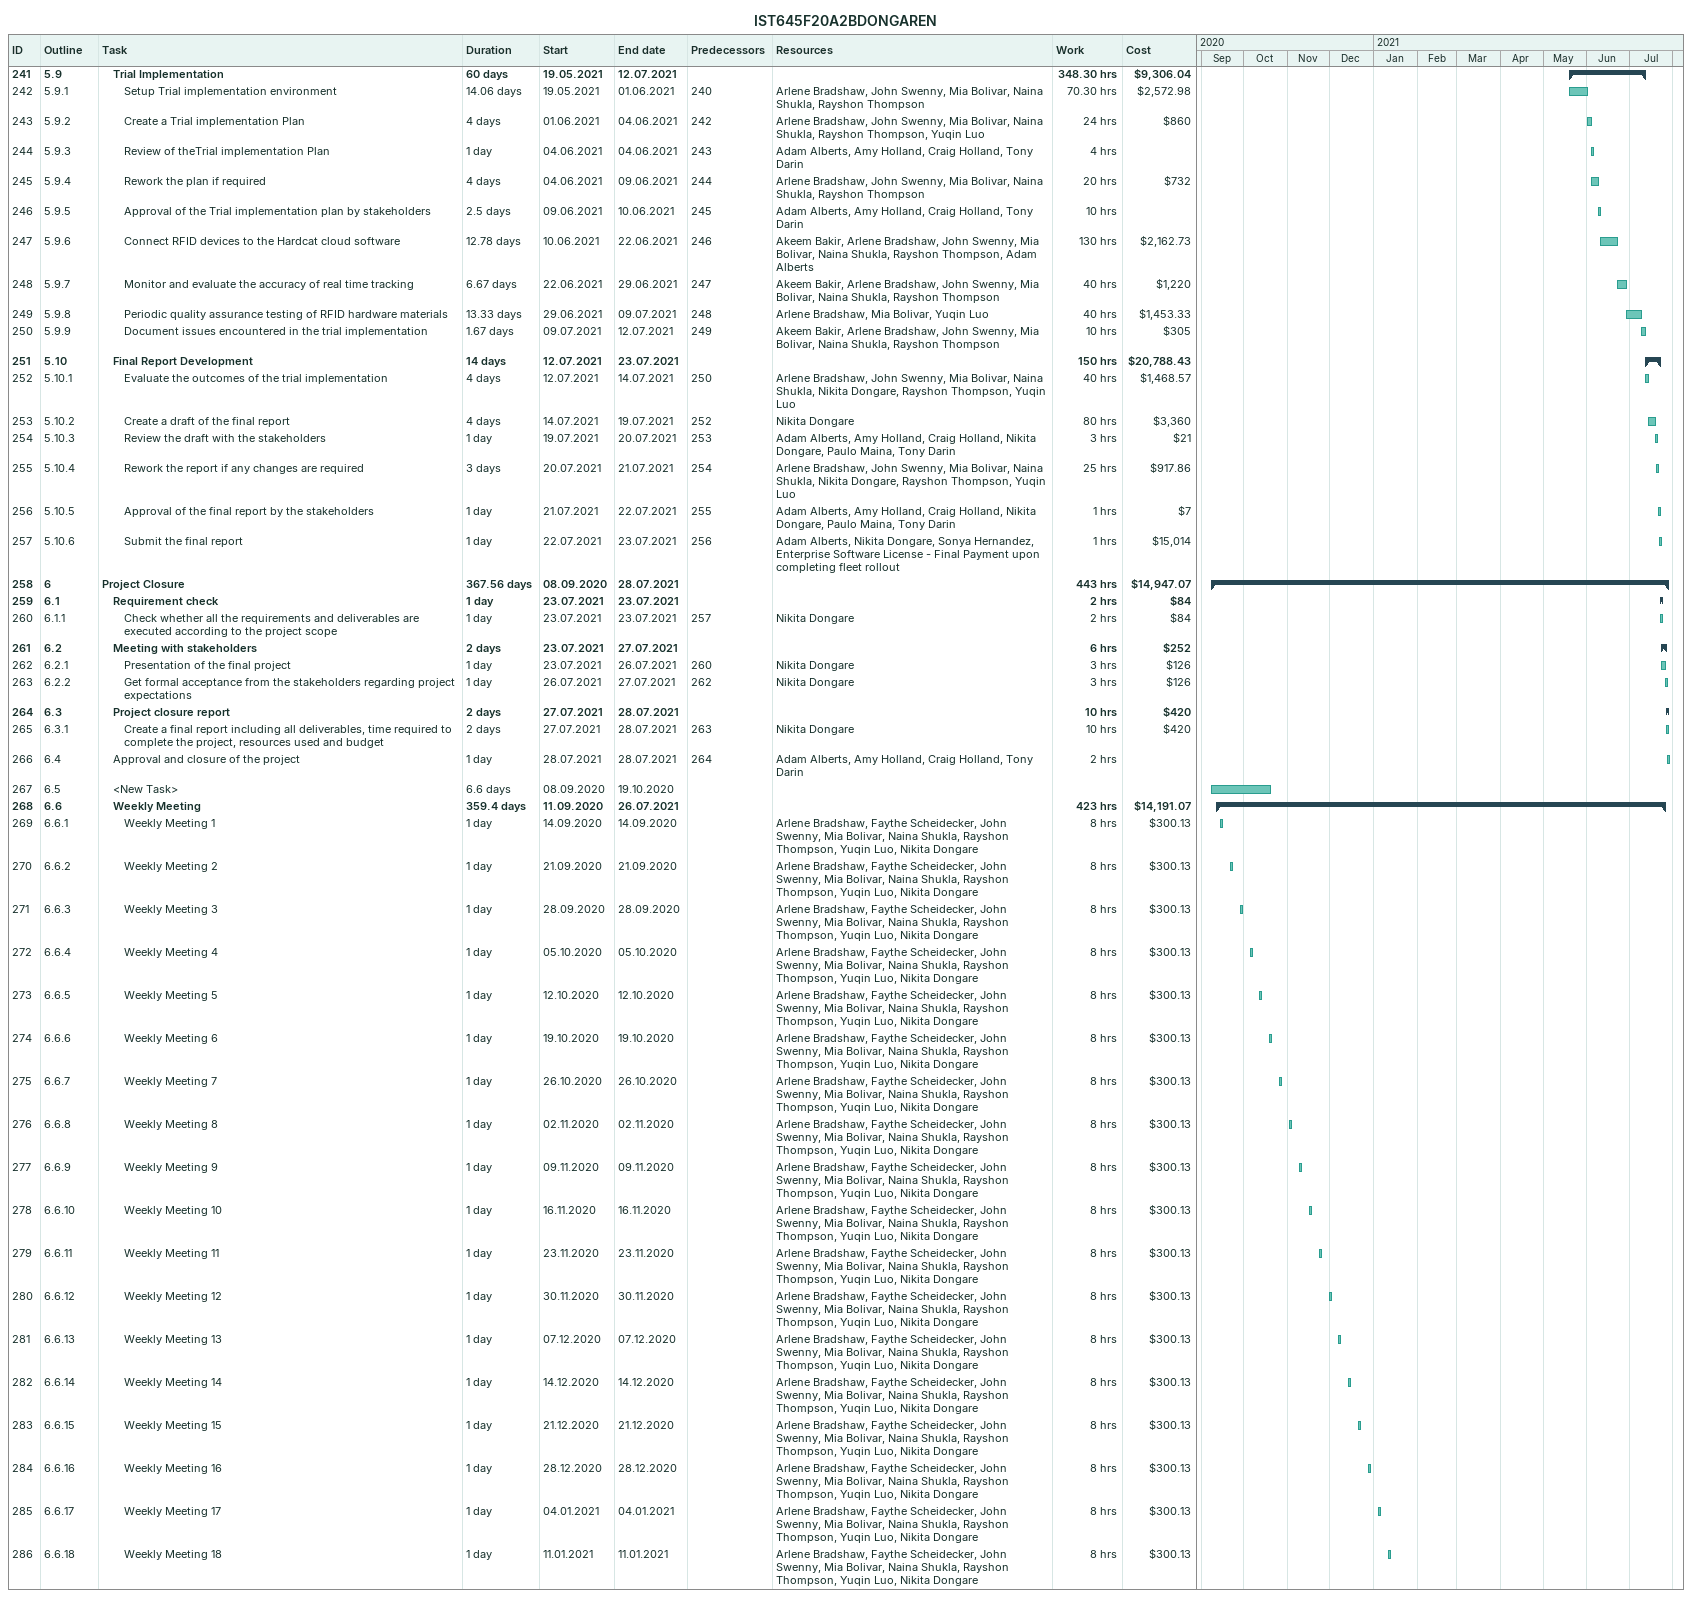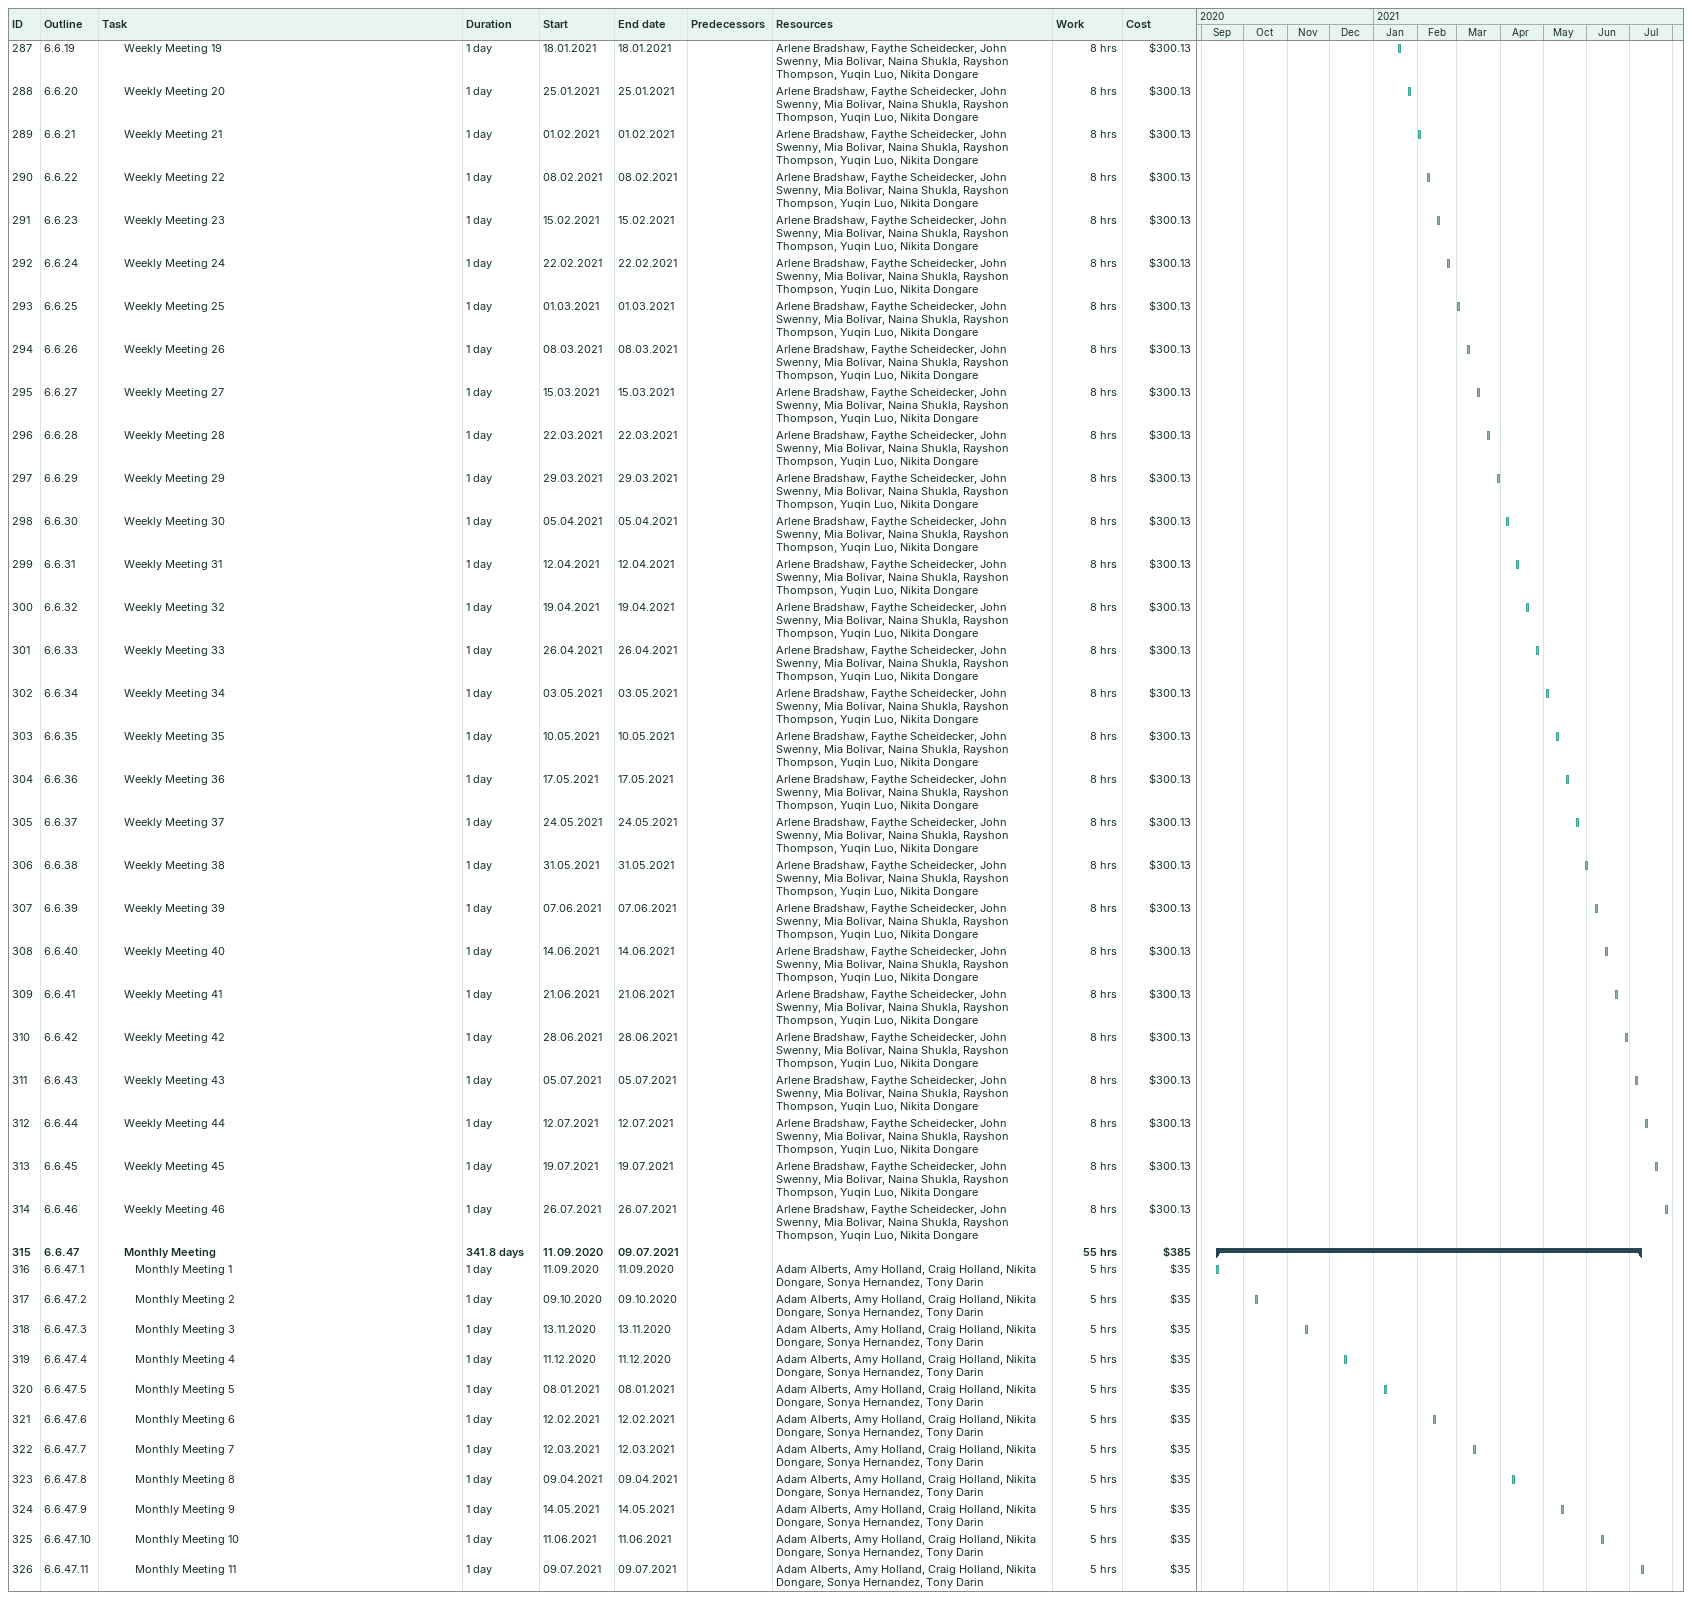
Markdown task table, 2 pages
IST645F20A2BDONGAREN

| ID | WBS | Task | Duration | Start | Finish | Predecessors | Resources | Work (h) | Cost ($) |
|---|---|---|---|---|---|---|---|---|---|
| 241 | 5.9 | **Trial Implementation** | 60d | 2021-05-19 | 2021-07-12 |  |  | 348.30 | 9306.04 |
| 242 | 5.9.1 | Setup Trial implementation environment | 14.06d | 2021-05-19 | 2021-06-01 | 240 | Arlene Bradshaw, John Swenny, Mia Bolivar, Naina Shukla, Rayshon Thompson | 70.30 | 2572.98 |
| 243 | 5.9.2 | Create a Trial implementation Plan | 4d | 2021-06-01 | 2021-06-04 | 242 | Arlene Bradshaw, John Swenny, Mia Bolivar, Naina Shukla, Rayshon Thompson, Yuqin Luo | 24 | 860 |
| 244 | 5.9.3 | Review of theTrial implementation Plan | 1d | 2021-06-04 | 2021-06-04 | 243 | Adam Alberts, Amy Holland, Craig Holland, Tony Darin | 4 |  |
| 245 | 5.9.4 | Rework the plan if required | 4d | 2021-06-04 | 2021-06-09 | 244 | Arlene Bradshaw, John Swenny, Mia Bolivar, Naina Shukla, Rayshon Thompson | 20 | 732 |
| 246 | 5.9.5 | Approval of the Trial implementation plan by stakeholders | 2.5d | 2021-06-09 | 2021-06-10 | 245 | Adam Alberts, Amy Holland, Craig Holland, Tony Darin | 10 |  |
| 247 | 5.9.6 | Connect RFID devices to the Hardcat cloud software | 12.78d | 2021-06-10 | 2021-06-22 | 246 | Akeem Bakir, Arlene Bradshaw, John Swenny, Mia Bolivar, Naina Shukla, Rayshon Thompson, Adam Alberts | 130 | 2162.73 |
| 248 | 5.9.7 | Monitor and evaluate the accuracy of real time tracking | 6.67d | 2021-06-22 | 2021-06-29 | 247 | Akeem Bakir, Arlene Bradshaw, John Swenny, Mia Bolivar, Naina Shukla, Rayshon Thompson | 40 | 1220 |
| 249 | 5.9.8 | Periodic quality assurance testing of RFID hardware materials | 13.33d | 2021-06-29 | 2021-07-09 | 248 | Arlene Bradshaw, Mia Bolivar, Yuqin Luo | 40 | 1453.33 |
| 250 | 5.9.9 | Document issues encountered in the trial implementation | 1.67d | 2021-07-09 | 2021-07-12 | 249 | Akeem Bakir, Arlene Bradshaw, John Swenny, Mia Bolivar, Naina Shukla, Rayshon Thompson | 10 | 305 |
| 251 | 5.10 | **Final Report Development** | 14d | 2021-07-12 | 2021-07-23 |  |  | 150 | 20788.43 |
| 252 | 5.10.1 | Evaluate the outcomes of the trial implementation | 4d | 2021-07-12 | 2021-07-14 | 250 | Arlene Bradshaw, John Swenny, Mia Bolivar, Naina Shukla, Nikita Dongare, Rayshon Thompson, Yuqin Luo | 40 | 1468.57 |
| 253 | 5.10.2 | Create a draft of the final report | 4d | 2021-07-14 | 2021-07-19 | 252 | Nikita Dongare | 80 | 3360 |
| 254 | 5.10.3 | Review the draft with the stakeholders | 1d | 2021-07-19 | 2021-07-20 | 253 | Adam Alberts, Amy Holland, Craig Holland, Nikita Dongare, Paulo Maina, Tony Darin | 3 | 21 |
| 255 | 5.10.4 | Rework the report if any changes are required | 3d | 2021-07-20 | 2021-07-21 | 254 | Arlene Bradshaw, John Swenny, Mia Bolivar, Naina Shukla, Nikita Dongare, Rayshon Thompson, Yuqin Luo | 25 | 917.86 |
| 256 | 5.10.5 | Approval of the final report by the stakeholders | 1d | 2021-07-21 | 2021-07-22 | 255 | Adam Alberts, Amy Holland, Craig Holland, Nikita Dongare, Paulo Maina, Tony Darin | 1 | 7 |
| 257 | 5.10.6 | Submit the final report | 1d | 2021-07-22 | 2021-07-23 | 256 | Adam Alberts, Nikita Dongare, Sonya Hernandez, Enterprise Software License - Final Payment upon completing fleet rollout | 1 | 15014 |
| 258 | 6 | **Project Closure** | 367.56d | 2020-09-08 | 2021-07-28 |  |  | 443 | 14947.07 |
| 259 | 6.1 | **Requirement check** | 1d | 2021-07-23 | 2021-07-23 |  |  | 2 | 84 |
| 260 | 6.1.1 | Check whether all the requirements and deliverables are executed according to the project scope | 1d | 2021-07-23 | 2021-07-23 | 257 | Nikita Dongare | 2 | 84 |
| 261 | 6.2 | **Meeting with stakeholders** | 2d | 2021-07-23 | 2021-07-27 |  |  | 6 | 252 |
| 262 | 6.2.1 | Presentation of the final project | 1d | 2021-07-23 | 2021-07-26 | 260 | Nikita Dongare | 3 | 126 |
| 263 | 6.2.2 | Get formal acceptance from the stakeholders regarding project expectations | 1d | 2021-07-26 | 2021-07-27 | 262 | Nikita Dongare | 3 | 126 |
| 264 | 6.3 | **Project closure report** | 2d | 2021-07-27 | 2021-07-28 |  |  | 10 | 420 |
| 265 | 6.3.1 | Create a final report including all deliverables, time required to complete the project, resources used and budget | 2d | 2021-07-27 | 2021-07-28 | 263 | Nikita Dongare | 10 | 420 |
| 266 | 6.4 | Approval and closure of the project | 1d | 2021-07-28 | 2021-07-28 | 264 | Adam Alberts, Amy Holland, Craig Holland, Tony Darin | 2 |  |
| 267 | 6.5 | <New Task> | 6.6d | 2020-09-08 | 2020-10-19 |  |  |  |  |
| 268 | 6.6 | **Weekly Meeting** | 359.4d | 2020-09-11 | 2021-07-26 |  |  | 423 | 14191.07 |
| 269 | 6.6.1 | Weekly Meeting 1 | 1d | 2020-09-14 | 2020-09-14 |  | Arlene Bradshaw, Faythe Scheidecker, John Swenny, Mia Bolivar, Naina Shukla, Rayshon Thompson, Yuqin Luo, Nikita Dongare | 8 | 300.13 |
| 270 | 6.6.2 | Weekly Meeting 2 | 1d | 2020-09-21 | 2020-09-21 |  | Arlene Bradshaw, Faythe Scheidecker, John Swenny, Mia Bolivar, Naina Shukla, Rayshon Thompson, Yuqin Luo, Nikita Dongare | 8 | 300.13 |
| 271 | 6.6.3 | Weekly Meeting 3 | 1d | 2020-09-28 | 2020-09-28 |  | Arlene Bradshaw, Faythe Scheidecker, John Swenny, Mia Bolivar, Naina Shukla, Rayshon Thompson, Yuqin Luo, Nikita Dongare | 8 | 300.13 |
| 272 | 6.6.4 | Weekly Meeting 4 | 1d | 2020-10-05 | 2020-10-05 |  | Arlene Bradshaw, Faythe Scheidecker, John Swenny, Mia Bolivar, Naina Shukla, Rayshon Thompson, Yuqin Luo, Nikita Dongare | 8 | 300.13 |
| 273 | 6.6.5 | Weekly Meeting 5 | 1d | 2020-10-12 | 2020-10-12 |  | Arlene Bradshaw, Faythe Scheidecker, John Swenny, Mia Bolivar, Naina Shukla, Rayshon Thompson, Yuqin Luo, Nikita Dongare | 8 | 300.13 |
| 274 | 6.6.6 | Weekly Meeting 6 | 1d | 2020-10-19 | 2020-10-19 |  | Arlene Bradshaw, Faythe Scheidecker, John Swenny, Mia Bolivar, Naina Shukla, Rayshon Thompson, Yuqin Luo, Nikita Dongare | 8 | 300.13 |
| 275 | 6.6.7 | Weekly Meeting 7 | 1d | 2020-10-26 | 2020-10-26 |  | Arlene Bradshaw, Faythe Scheidecker, John Swenny, Mia Bolivar, Naina Shukla, Rayshon Thompson, Yuqin Luo, Nikita Dongare | 8 | 300.13 |
| 276 | 6.6.8 | Weekly Meeting 8 | 1d | 2020-11-02 | 2020-11-02 |  | Arlene Bradshaw, Faythe Scheidecker, John Swenny, Mia Bolivar, Naina Shukla, Rayshon Thompson, Yuqin Luo, Nikita Dongare | 8 | 300.13 |
| 277 | 6.6.9 | Weekly Meeting 9 | 1d | 2020-11-09 | 2020-11-09 |  | Arlene Bradshaw, Faythe Scheidecker, John Swenny, Mia Bolivar, Naina Shukla, Rayshon Thompson, Yuqin Luo, Nikita Dongare | 8 | 300.13 |
| 278 | 6.6.10 | Weekly Meeting 10 | 1d | 2020-11-16 | 2020-11-16 |  | Arlene Bradshaw, Faythe Scheidecker, John Swenny, Mia Bolivar, Naina Shukla, Rayshon Thompson, Yuqin Luo, Nikita Dongare | 8 | 300.13 |
| 279 | 6.6.11 | Weekly Meeting 11 | 1d | 2020-11-23 | 2020-11-23 |  | Arlene Bradshaw, Faythe Scheidecker, John Swenny, Mia Bolivar, Naina Shukla, Rayshon Thompson, Yuqin Luo, Nikita Dongare | 8 | 300.13 |
| 280 | 6.6.12 | Weekly Meeting 12 | 1d | 2020-11-30 | 2020-11-30 |  | Arlene Bradshaw, Faythe Scheidecker, John Swenny, Mia Bolivar, Naina Shukla, Rayshon Thompson, Yuqin Luo, Nikita Dongare | 8 | 300.13 |
| 281 | 6.6.13 | Weekly Meeting 13 | 1d | 2020-12-07 | 2020-12-07 |  | Arlene Bradshaw, Faythe Scheidecker, John Swenny, Mia Bolivar, Naina Shukla, Rayshon Thompson, Yuqin Luo, Nikita Dongare | 8 | 300.13 |
| 282 | 6.6.14 | Weekly Meeting 14 | 1d | 2020-12-14 | 2020-12-14 |  | Arlene Bradshaw, Faythe Scheidecker, John Swenny, Mia Bolivar, Naina Shukla, Rayshon Thompson, Yuqin Luo, Nikita Dongare | 8 | 300.13 |
| 283 | 6.6.15 | Weekly Meeting 15 | 1d | 2020-12-21 | 2020-12-21 |  | Arlene Bradshaw, Faythe Scheidecker, John Swenny, Mia Bolivar, Naina Shukla, Rayshon Thompson, Yuqin Luo, Nikita Dongare | 8 | 300.13 |
| 284 | 6.6.16 | Weekly Meeting 16 | 1d | 2020-12-28 | 2020-12-28 |  | Arlene Bradshaw, Faythe Scheidecker, John Swenny, Mia Bolivar, Naina Shukla, Rayshon Thompson, Yuqin Luo, Nikita Dongare | 8 | 300.13 |
| 285 | 6.6.17 | Weekly Meeting 17 | 1d | 2021-01-04 | 2021-01-04 |  | Arlene Bradshaw, Faythe Scheidecker, John Swenny, Mia Bolivar, Naina Shukla, Rayshon Thompson, Yuqin Luo, Nikita Dongare | 8 | 300.13 |
| 286 | 6.6.18 | Weekly Meeting 18 | 1d | 2021-01-11 | 2021-01-11 |  | Arlene Bradshaw, Faythe Scheidecker, John Swenny, Mia Bolivar, Naina Shukla, Rayshon Thompson, Yuqin Luo, Nikita Dongare | 8 | 300.13 |
| 287 | 6.6.19 | Weekly Meeting 19 | 1d | 2021-01-18 | 2021-01-18 |  | Arlene Bradshaw, Faythe Scheidecker, John Swenny, Mia Bolivar, Naina Shukla, Rayshon Thompson, Yuqin Luo, Nikita Dongare | 8 | 300.13 |
| 288 | 6.6.20 | Weekly Meeting 20 | 1d | 2021-01-25 | 2021-01-25 |  | Arlene Bradshaw, Faythe Scheidecker, John Swenny, Mia Bolivar, Naina Shukla, Rayshon Thompson, Yuqin Luo, Nikita Dongare | 8 | 300.13 |
| 289 | 6.6.21 | Weekly Meeting 21 | 1d | 2021-02-01 | 2021-02-01 |  | Arlene Bradshaw, Faythe Scheidecker, John Swenny, Mia Bolivar, Naina Shukla, Rayshon Thompson, Yuqin Luo, Nikita Dongare | 8 | 300.13 |
| 290 | 6.6.22 | Weekly Meeting 22 | 1d | 2021-02-08 | 2021-02-08 |  | Arlene Bradshaw, Faythe Scheidecker, John Swenny, Mia Bolivar, Naina Shukla, Rayshon Thompson, Yuqin Luo, Nikita Dongare | 8 | 300.13 |
| 291 | 6.6.23 | Weekly Meeting 23 | 1d | 2021-02-15 | 2021-02-15 |  | Arlene Bradshaw, Faythe Scheidecker, John Swenny, Mia Bolivar, Naina Shukla, Rayshon Thompson, Yuqin Luo, Nikita Dongare | 8 | 300.13 |
| 292 | 6.6.24 | Weekly Meeting 24 | 1d | 2021-02-22 | 2021-02-22 |  | Arlene Bradshaw, Faythe Scheidecker, John Swenny, Mia Bolivar, Naina Shukla, Rayshon Thompson, Yuqin Luo, Nikita Dongare | 8 | 300.13 |
| 293 | 6.6.25 | Weekly Meeting 25 | 1d | 2021-03-01 | 2021-03-01 |  | Arlene Bradshaw, Faythe Scheidecker, John Swenny, Mia Bolivar, Naina Shukla, Rayshon Thompson, Yuqin Luo, Nikita Dongare | 8 | 300.13 |
| 294 | 6.6.26 | Weekly Meeting 26 | 1d | 2021-03-08 | 2021-03-08 |  | Arlene Bradshaw, Faythe Scheidecker, John Swenny, Mia Bolivar, Naina Shukla, Rayshon Thompson, Yuqin Luo, Nikita Dongare | 8 | 300.13 |
| 295 | 6.6.27 | Weekly Meeting 27 | 1d | 2021-03-15 | 2021-03-15 |  | Arlene Bradshaw, Faythe Scheidecker, John Swenny, Mia Bolivar, Naina Shukla, Rayshon Thompson, Yuqin Luo, Nikita Dongare | 8 | 300.13 |
| 296 | 6.6.28 | Weekly Meeting 28 | 1d | 2021-03-22 | 2021-03-22 |  | Arlene Bradshaw, Faythe Scheidecker, John Swenny, Mia Bolivar, Naina Shukla, Rayshon Thompson, Yuqin Luo, Nikita Dongare | 8 | 300.13 |
| 297 | 6.6.29 | Weekly Meeting 29 | 1d | 2021-03-29 | 2021-03-29 |  | Arlene Bradshaw, Faythe Scheidecker, John Swenny, Mia Bolivar, Naina Shukla, Rayshon Thompson, Yuqin Luo, Nikita Dongare | 8 | 300.13 |
| 298 | 6.6.30 | Weekly Meeting 30 | 1d | 2021-04-05 | 2021-04-05 |  | Arlene Bradshaw, Faythe Scheidecker, John Swenny, Mia Bolivar, Naina Shukla, Rayshon Thompson, Yuqin Luo, Nikita Dongare | 8 | 300.13 |
| 299 | 6.6.31 | Weekly Meeting 31 | 1d | 2021-04-12 | 2021-04-12 |  | Arlene Bradshaw, Faythe Scheidecker, John Swenny, Mia Bolivar, Naina Shukla, Rayshon Thompson, Yuqin Luo, Nikita Dongare | 8 | 300.13 |
| 300 | 6.6.32 | Weekly Meeting 32 | 1d | 2021-04-19 | 2021-04-19 |  | Arlene Bradshaw, Faythe Scheidecker, John Swenny, Mia Bolivar, Naina Shukla, Rayshon Thompson, Yuqin Luo, Nikita Dongare | 8 | 300.13 |
| 301 | 6.6.33 | Weekly Meeting 33 | 1d | 2021-04-26 | 2021-04-26 |  | Arlene Bradshaw, Faythe Scheidecker, John Swenny, Mia Bolivar, Naina Shukla, Rayshon Thompson, Yuqin Luo, Nikita Dongare | 8 | 300.13 |
| 302 | 6.6.34 | Weekly Meeting 34 | 1d | 2021-05-03 | 2021-05-03 |  | Arlene Bradshaw, Faythe Scheidecker, John Swenny, Mia Bolivar, Naina Shukla, Rayshon Thompson, Yuqin Luo, Nikita Dongare | 8 | 300.13 |
| 303 | 6.6.35 | Weekly Meeting 35 | 1d | 2021-05-10 | 2021-05-10 |  | Arlene Bradshaw, Faythe Scheidecker, John Swenny, Mia Bolivar, Naina Shukla, Rayshon Thompson, Yuqin Luo, Nikita Dongare | 8 | 300.13 |
| 304 | 6.6.36 | Weekly Meeting 36 | 1d | 2021-05-17 | 2021-05-17 |  | Arlene Bradshaw, Faythe Scheidecker, John Swenny, Mia Bolivar, Naina Shukla, Rayshon Thompson, Yuqin Luo, Nikita Dongare | 8 | 300.13 |
| 305 | 6.6.37 | Weekly Meeting 37 | 1d | 2021-05-24 | 2021-05-24 |  | Arlene Bradshaw, Faythe Scheidecker, John Swenny, Mia Bolivar, Naina Shukla, Rayshon Thompson, Yuqin Luo, Nikita Dongare | 8 | 300.13 |
| 306 | 6.6.38 | Weekly Meeting 38 | 1d | 2021-05-31 | 2021-05-31 |  | Arlene Bradshaw, Faythe Scheidecker, John Swenny, Mia Bolivar, Naina Shukla, Rayshon Thompson, Yuqin Luo, Nikita Dongare | 8 | 300.13 |
| 307 | 6.6.39 | Weekly Meeting 39 | 1d | 2021-06-07 | 2021-06-07 |  | Arlene Bradshaw, Faythe Scheidecker, John Swenny, Mia Bolivar, Naina Shukla, Rayshon Thompson, Yuqin Luo, Nikita Dongare | 8 | 300.13 |
| 308 | 6.6.40 | Weekly Meeting 40 | 1d | 2021-06-14 | 2021-06-14 |  | Arlene Bradshaw, Faythe Scheidecker, John Swenny, Mia Bolivar, Naina Shukla, Rayshon Thompson, Yuqin Luo, Nikita Dongare | 8 | 300.13 |
| 309 | 6.6.41 | Weekly Meeting 41 | 1d | 2021-06-21 | 2021-06-21 |  | Arlene Bradshaw, Faythe Scheidecker, John Swenny, Mia Bolivar, Naina Shukla, Rayshon Thompson, Yuqin Luo, Nikita Dongare | 8 | 300.13 |
| 310 | 6.6.42 | Weekly Meeting 42 | 1d | 2021-06-28 | 2021-06-28 |  | Arlene Bradshaw, Faythe Scheidecker, John Swenny, Mia Bolivar, Naina Shukla, Rayshon Thompson, Yuqin Luo, Nikita Dongare | 8 | 300.13 |
| 311 | 6.6.43 | Weekly Meeting 43 | 1d | 2021-07-05 | 2021-07-05 |  | Arlene Bradshaw, Faythe Scheidecker, John Swenny, Mia Bolivar, Naina Shukla, Rayshon Thompson, Yuqin Luo, Nikita Dongare | 8 | 300.13 |
| 312 | 6.6.44 | Weekly Meeting 44 | 1d | 2021-07-12 | 2021-07-12 |  | Arlene Bradshaw, Faythe Scheidecker, John Swenny, Mia Bolivar, Naina Shukla, Rayshon Thompson, Yuqin Luo, Nikita Dongare | 8 | 300.13 |
| 313 | 6.6.45 | Weekly Meeting 45 | 1d | 2021-07-19 | 2021-07-19 |  | Arlene Bradshaw, Faythe Scheidecker, John Swenny, Mia Bolivar, Naina Shukla, Rayshon Thompson, Yuqin Luo, Nikita Dongare | 8 | 300.13 |
| 314 | 6.6.46 | Weekly Meeting 46 | 1d | 2021-07-26 | 2021-07-26 |  | Arlene Bradshaw, Faythe Scheidecker, John Swenny, Mia Bolivar, Naina Shukla, Rayshon Thompson, Yuqin Luo, Nikita Dongare | 8 | 300.13 |
| 315 | 6.6.47 | **Monthly Meeting** | 341.8d | 2020-09-11 | 2021-07-09 |  |  | 55 | 385 |
| 316 | 6.6.47.1 | Monthly Meeting 1 | 1d | 2020-09-11 | 2020-09-11 |  | Adam Alberts, Amy Holland, Craig Holland, Nikita Dongare, Sonya Hernandez, Tony Darin | 5 | 35 |
| 317 | 6.6.47.2 | Monthly Meeting 2 | 1d | 2020-10-09 | 2020-10-09 |  | Adam Alberts, Amy Holland, Craig Holland, Nikita Dongare, Sonya Hernandez, Tony Darin | 5 | 35 |
| 318 | 6.6.47.3 | Monthly Meeting 3 | 1d | 2020-11-13 | 2020-11-13 |  | Adam Alberts, Amy Holland, Craig Holland, Nikita Dongare, Sonya Hernandez, Tony Darin | 5 | 35 |
| 319 | 6.6.47.4 | Monthly Meeting 4 | 1d | 2020-12-11 | 2020-12-11 |  | Adam Alberts, Amy Holland, Craig Holland, Nikita Dongare, Sonya Hernandez, Tony Darin | 5 | 35 |
| 320 | 6.6.47.5 | Monthly Meeting 5 | 1d | 2021-01-08 | 2021-01-08 |  | Adam Alberts, Amy Holland, Craig Holland, Nikita Dongare, Sonya Hernandez, Tony Darin | 5 | 35 |
| 321 | 6.6.47.6 | Monthly Meeting 6 | 1d | 2021-02-12 | 2021-02-12 |  | Adam Alberts, Amy Holland, Craig Holland, Nikita Dongare, Sonya Hernandez, Tony Darin | 5 | 35 |
| 322 | 6.6.47.7 | Monthly Meeting 7 | 1d | 2021-03-12 | 2021-03-12 |  | Adam Alberts, Amy Holland, Craig Holland, Nikita Dongare, Sonya Hernandez, Tony Darin | 5 | 35 |
| 323 | 6.6.47.8 | Monthly Meeting 8 | 1d | 2021-04-09 | 2021-04-09 |  | Adam Alberts, Amy Holland, Craig Holland, Nikita Dongare, Sonya Hernandez, Tony Darin | 5 | 35 |
| 324 | 6.6.47.9 | Monthly Meeting 9 | 1d | 2021-05-14 | 2021-05-14 |  | Adam Alberts, Amy Holland, Craig Holland, Nikita Dongare, Sonya Hernandez, Tony Darin | 5 | 35 |
| 325 | 6.6.47.10 | Monthly Meeting 10 | 1d | 2021-06-11 | 2021-06-11 |  | Adam Alberts, Amy Holland, Craig Holland, Nikita Dongare, Sonya Hernandez, Tony Darin | 5 | 35 |
| 326 | 6.6.47.11 | Monthly Meeting 11 | 1d | 2021-07-09 | 2021-07-09 |  | Adam Alberts, Amy Holland, Craig Holland, Nikita Dongare, Sonya Hernandez, Tony Darin | 5 | 35 |
